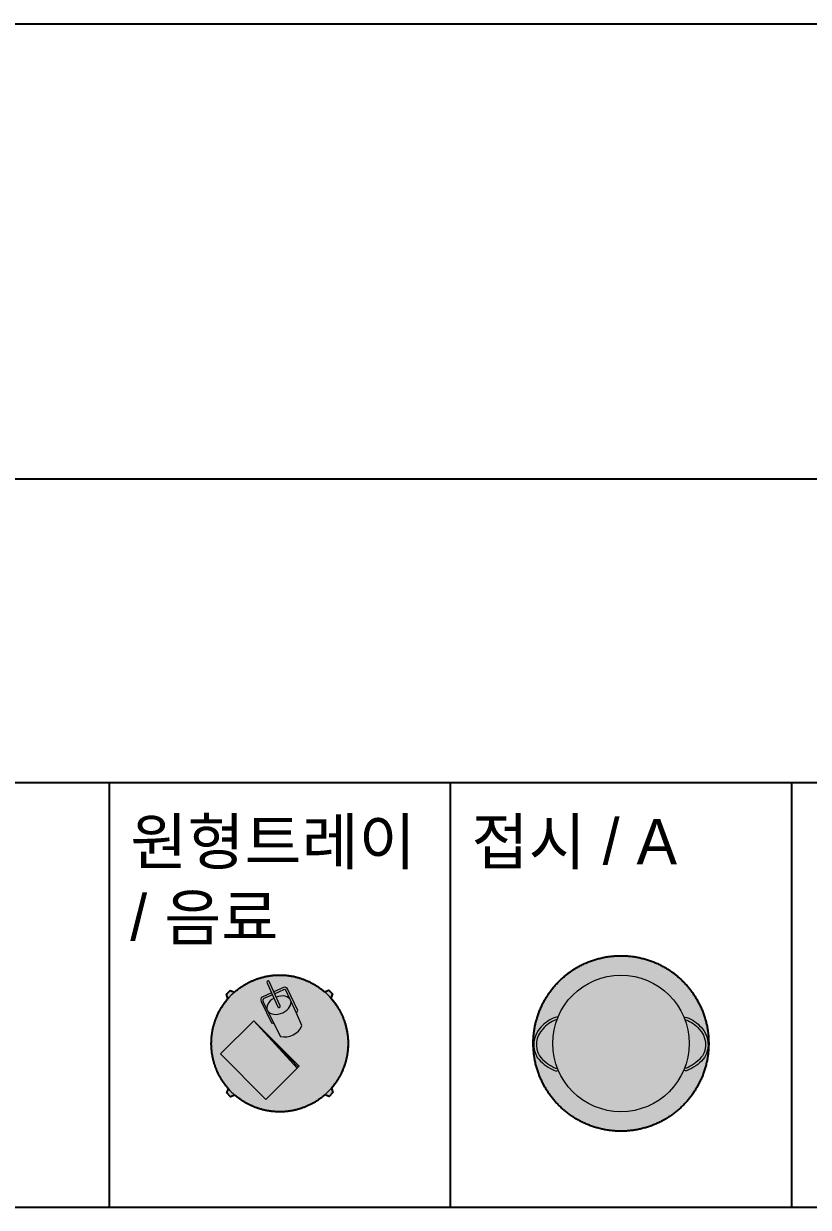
# Model space of a CAD drawing. Header units: millimetres. Extents: x 488786 to 747986, y 25193 to 95000.
# Drawn here: x 556269 to 558855, y 91100 to 95000 of the extents above; entities that cross this region are included whole.
import ezdxf

# ---------------------------------------------------------------- set-up
doc = ezdxf.new("R2010")
doc.units = ezdxf.units.MM
for name, color, linetype in [('10. ETC', 251, 'Continuous'), ('13. TXT2', 43, 'Continuous'), ('25. 255', 255, 'Continuous'), ('6. FUR1', 181, 'Continuous')]:
    doc.layers.add(name, color=color, linetype=linetype)
doc.layers.add('7. FUR2', color=241, linetype='Continuous', lineweight=5)
doc.styles.add('YUHIHA_TEXT', font='Pretendard-Regular.ttf')

# ---------------------------------------------------------------- blocks, each defined once
blk = doc.blocks.new('YUHIHA_Accessory_RoundTray_Drink_A_Plan')
at = {"layer": '25. 255', "transparency": 33554687}
blk.add_hatch(color=256, dxfattribs=at).paths.add_polyline_path([(-170.2, -148.2), (-171.8, -146.2), (-173.5, -144.3), (-175.1, -142.4), (-176.7, -140.4), (-178.3, -138.4), (-179.8, -136.4), (-181.4, -134.4), (-182.9, -132.4), (-184.4, -130.4), (-185.8, -128.3), (-187.3, -126.2), (-188.7, -124.1), (-190.1, -122), (-191.4, -119.9), (-192.8, -117.7), (-194.1, -115.6), (-195.4, -113.4), (-196.7, -111.2), (-197.9, -109), (-199.1, -106.8), (-200.3, -104.6), (-201.5, -102.3), (-202.6, -100.1), (-203.8, -97.8), (-204.9, -95.5), (-205.9, -93.2), (-207, -90.9), (-208, -88.6), (-209, -86.3), (-210, -84), (-210.9, -81.6), (-211.8, -79.2), (-212.7, -76.9), (-213.6, -74.5), (-214.4, -72.1), (-215.2, -69.7), (-216, -67.3), (-216.7, -64.9), (-217.5, -62.5), (-218.2, -60), (-218.8, -57.6), (-219.5, -55.2), (-220.1, -52.7), (-220.7, -50.2), (-221.2, -47.8), (-221.8, -45.3), (-222.3, -42.8), (-222.8, -40.3), (-223.2, -37.9), (-223.6, -35.4), (-224, -32.9), (-224.4, -30.4), (-224.7, -27.8), (-225, -25.3), (-225.3, -22.8), (-225.6, -20.3), (-225.8, -17.8), (-226, -15.3), (-226.2, -12.7), (-226.3, -10.2), (-226.4, -7.7), (-226.5, -5.2), (-226.6, -2.6), (-226.6, -0.1), (-226.6, 2.4), (-226.5, 5), (-226.5, 7.5), (-226.4, 10), (-226.3, 12.5), (-226.1, 15.1), (-226, 17.6), (-225.8, 20.1), (-225.5, 22.6), (-225.3, 25.1), (-225, 27.7), (-224.7, 30.2), (-224.3, 32.7), (-224, 35.2), (-223.6, 37.7), (-223.2, 40.2), (-222.7, 42.7), (-222.2, 45.1), (-221.7, 47.6), (-221.2, 50.1), (-220.6, 52.6), (-220, 55), (-219.4, 57.5), (-218.7, 59.9), (-218.1, 62.4), (-217.4, 64.8), (-216.6, 67.2), (-215.9, 69.6), (-215.1, 72), (-214.3, 74.4), (-213.5, 76.8), (-212.6, 79.2), (-211.7, 81.5), (-210.8, 83.9), (-209.8, 86.3), (-208.9, 88.6), (-207.9, 90.9), (-206.8, 93.2), (-205.8, 95.5), (-204.7, 97.8), (-203.6, 100.1), (-202.5, 102.4), (-201.4, 104.6), (-200.2, 106.9), (-199, 109.1), (-197.8, 111.3), (-196.5, 113.5), (-195.2, 115.7), (-193.9, 117.9), (-192.6, 120), (-191.3, 122.1), (-189.9, 124.3), (-188.5, 126.4), (-187.1, 128.5), (-185.6, 130.6), (-184.2, 132.6), (-182.7, 134.7), (-181.2, 136.7), (-179.6, 138.7), (-178.1, 140.7), (-176.5, 142.7), (-174.9, 144.6), (-173.3, 146.6), (-171.6, 148.5), (-176.6, 163.2), (-164.3, 175.5), (-150.3, 170), (-148.4, 171.7), (-146.5, 173.3), (-144.5, 174.9), (-142.6, 176.5), (-140.6, 178.1), (-138.6, 179.7), (-136.6, 181.2), (-134.5, 182.7), (-132.5, 184.2), (-130.4, 185.7), (-128.4, 187.1), (-126.3, 188.5), (-124.1, 189.9), (-122, 191.3), (-119.9, 192.6), (-117.7, 193.9), (-115.5, 195.2), (-113.4, 196.5), (-111.2, 197.7), (-108.9, 199), (-106.7, 200.2), (-104.5, 201.3), (-102.2, 202.5), (-99.9, 203.6), (-97.7, 204.7), (-95.4, 205.8), (-93.1, 206.8), (-90.8, 207.8), (-88.4, 208.8), (-86.1, 209.8), (-83.7, 210.7), (-81.4, 211.7), (-79, 212.5), (-76.6, 213.4), (-74.3, 214.2), (-71.9, 215), (-69.4, 215.8), (-67, 216.6), (-64.6, 217.3), (-62.2, 218), (-59.7, 218.7), (-57.3, 219.3), (-54.8, 219.9), (-52.4, 220.5), (-49.9, 221.1), (-47.4, 221.6), (-45, 222.1), (-42.5, 222.6), (-40, 223), (-37.5, 223.5), (-35, 223.9), (-32.5, 224.2), (-30, 224.6), (-27.5, 224.9), (-25, 225.2), (-22.4, 225.4), (-19.9, 225.6), (-17.4, 225.8), (-14.9, 226), (-12.4, 226.1), (-9.8, 226.3), (-7.3, 226.3), (-4.8, 226.4), (-2.2, 226.4), (0.3, 226.4), (2.8, 226.4), (5.3, 226.3), (7.9, 226.2), (10.4, 226.1), (12.9, 226), (15.5, 225.8), (18, 225.6), (20.5, 225.4), (23, 225.1), (25.5, 224.8), (28, 224.5), (30.5, 224.2), (33, 223.8), (35.5, 223.4), (38, 223), (40.5, 222.5), (43, 222.1), (45.5, 221.5), (48, 221), (50.4, 220.4), (52.9, 219.9), (55.3, 219.2), (57.8, 218.6), (60.2, 217.9), (62.6, 217.2), (65.1, 216.5), (67.5, 215.7), (69.9, 214.9), (72.3, 214.1), (74.7, 213.3), (77, 212.4), (79.4, 211.5), (81.8, 210.6), (84.1, 209.7), (86.5, 208.7), (88.8, 207.7), (91.1, 206.7), (93.4, 205.6), (95.7, 204.6), (98, 203.5), (100.2, 202.3), (102.5, 201.2), (104.7, 200), (107, 198.8), (109.2, 197.6), (111.4, 196.3), (113.5, 195.1), (115.7, 193.8), (117.9, 192.4), (120, 191.1), (122.1, 189.7), (124.3, 188.3), (126.3, 186.9), (128.4, 185.5), (130.5, 184), (132.5, 182.5), (134.6, 181), (136.6, 179.5), (138.6, 177.9), (140.5, 176.3), (142.5, 174.7), (144.4, 173.1), (146.4, 171.5), (161, 176.4), (173.4, 164.1), (167.9, 150.1), (169.5, 148.2), (171.2, 146.3), (172.8, 144.4), (174.4, 142.4), (176, 140.4), (177.5, 138.4), (179.1, 136.4), (180.6, 134.4), (182, 132.3), (183.5, 130.3), (184.9, 128.2), (186.4, 126.1), (187.8, 124), (189.1, 121.9), (190.5, 119.7), (191.8, 117.6), (193.1, 115.4), (194.4, 113.2), (195.6, 111), (196.8, 108.8), (198, 106.6), (199.2, 104.3), (200.3, 102.1), (201.5, 99.8), (202.6, 97.5), (203.6, 95.2), (204.7, 92.9), (205.7, 90.6), (206.7, 88.3), (207.7, 85.9), (208.6, 83.6), (209.5, 81.2), (210.4, 78.9), (211.3, 76.5), (212.1, 74.1), (212.9, 71.7), (213.7, 69.3), (214.4, 66.9), (215.2, 64.4), (215.9, 62), (216.5, 59.6), (217.2, 57.1), (217.8, 54.7), (218.4, 52.2), (218.9, 49.8), (219.5, 47.3), (220, 44.8), (220.5, 42.3), (220.9, 39.8), (221.3, 37.3), (221.7, 34.8), (222.1, 32.3), (222.4, 29.8), (222.7, 27.3), (223, 24.8), (223.3, 22.3), (223.5, 19.8), (223.7, 17.2), (223.9, 14.7), (224, 12.2), (224.1, 9.7), (224.2, 7.1), (224.2, 4.6), (224.3, 2.1), (224.3, -0.5), (224.2, -3), (224.2, -5.5), (224.1, -8), (224, -10.6), (223.8, -13.1), (223.7, -15.6), (223.5, -18.1), (223.2, -20.7), (223, -23.2), (222.7, -25.7), (222.4, -28.2), (222, -30.7), (221.7, -33.2), (221.3, -35.7), (220.8, -38.2), (220.4, -40.7), (219.9, -43.2), (219.4, -45.6), (218.9, -48.1), (218.3, -50.6), (217.7, -53), (217.1, -55.5), (216.4, -57.9), (215.8, -60.4), (215.1, -62.8), (214.3, -65.2), (213.6, -67.6), (212.8, -70.1), (212, -72.4), (211.2, -74.8), (210.3, -77.2), (209.4, -79.6), (208.5, -81.9), (207.5, -84.3), (206.6, -86.6), (205.6, -88.9), (204.5, -91.3), (203.5, -93.6), (202.4, -95.9), (201.3, -98.1), (200.2, -100.4), (199.1, -102.6), (197.9, -104.9), (196.7, -107.1), (195.5, -109.3), (194.2, -111.5), (192.9, -113.7), (191.6, -115.9), (190.3, -118), (189, -120.2), (187.6, -122.3), (186.2, -124.4), (184.8, -126.5), (183.3, -128.6), (181.9, -130.7), (180.4, -132.7), (178.9, -134.7), (177.3, -136.7), (175.8, -138.7), (174.2, -140.7), (172.6, -142.7), (171, -144.6), (169.3, -146.5), (174.3, -161.2), (162, -173.5), (148, -168), (146.1, -169.7), (144.2, -171.3), (142.2, -173), (140.3, -174.6), (138.3, -176.1), (136.3, -177.7), (134.3, -179.2), (132.3, -180.7), (130.2, -182.2), (128.1, -183.7), (126.1, -185.1), (124, -186.5), (121.9, -187.9), (119.7, -189.3), (117.6, -190.6), (115.4, -192), (113.3, -193.3), (111.1, -194.5), (108.9, -195.8), (106.6, -197), (104.4, -198.2), (102.2, -199.4), (99.9, -200.5), (97.7, -201.6), (95.4, -202.7), (93.1, -203.8), (90.8, -204.8), (88.5, -205.9), (86.1, -206.9), (83.8, -207.8), (81.4, -208.8), (79.1, -209.7), (76.7, -210.6), (74.3, -211.4), (72, -212.3), (69.6, -213.1), (67.2, -213.8), (64.7, -214.6), (62.3, -215.3), (59.9, -216), (57.4, -216.7), (55, -217.3), (52.5, -217.9), (50.1, -218.5), (47.6, -219.1), (45.1, -219.6), (42.7, -220.1), (40.2, -220.6), (37.7, -221.1), (35.2, -221.5), (32.7, -221.9), (30.2, -222.2), (27.7, -222.6), (25.2, -222.9), (22.7, -223.2), (20.1, -223.4), (17.6, -223.7), (15.1, -223.9), (12.6, -224), (10.1, -224.2), (7.5, -224.3), (5, -224.4), (2.5, -224.4), (-0.1, -224.4), (-2.6, -224.4), (-5.1, -224.4), (-7.6, -224.3), (-10.2, -224.3), (-12.7, -224.1), (-15.2, -224), (-17.8, -223.8), (-20.3, -223.6), (-22.8, -223.4), (-25.3, -223.1), (-27.8, -222.9), (-30.3, -222.5), (-32.8, -222.2), (-35.3, -221.8), (-37.8, -221.4), (-40.3, -221), (-42.8, -220.6), (-45.3, -220.1), (-47.8, -219.6), (-50.3, -219), (-52.7, -218.5), (-55.2, -217.9), (-57.6, -217.3), (-60.1, -216.6), (-62.5, -215.9), (-64.9, -215.2), (-67.4, -214.5), (-69.8, -213.7), (-72.2, -213), (-74.6, -212.1), (-77, -211.3), (-79.4, -210.4), (-81.7, -209.6), (-84.1, -208.6), (-86.4, -207.7), (-88.8, -206.7), (-91.1, -205.7), (-93.4, -204.7), (-95.7, -203.7), (-98, -202.6), (-100.3, -201.5), (-102.5, -200.4), (-104.8, -199.2), (-107, -198), (-109.3, -196.8), (-111.5, -195.6), (-113.7, -194.4), (-115.9, -193.1), (-118, -191.8), (-120.2, -190.5), (-122.3, -189.1), (-124.4, -187.7), (-126.6, -186.4), (-128.7, -184.9), (-130.7, -183.5), (-132.8, -182), (-134.8, -180.5), (-136.9, -179), (-138.9, -177.5), (-140.9, -175.9), (-142.8, -174.4), (-144.8, -172.8), (-146.7, -171.1), (-148.7, -169.5), (-163.3, -174.4), (-175.7, -162.1)], is_closed=False, flags=16)
at = {"layer": '6. FUR1'}
blk.add_lwpolyline([(-170.2, -148.2), (-171.8, -146.2), (-173.5, -144.3), (-175.1, -142.4), (-176.7, -140.4), (-178.3, -138.4), (-179.8, -136.4), (-181.4, -134.4), (-182.9, -132.4), (-184.4, -130.4), (-185.8, -128.3), (-187.3, -126.2), (-188.7, -124.1), (-190.1, -122), (-191.4, -119.9), (-192.8, -117.7), (-194.1, -115.6), (-195.4, -113.4), (-196.7, -111.2), (-197.9, -109), (-199.1, -106.8), (-200.3, -104.6), (-201.5, -102.3), (-202.6, -100.1), (-203.8, -97.8), (-204.9, -95.5), (-205.9, -93.2), (-207, -90.9), (-208, -88.6), (-209, -86.3), (-210, -84), (-210.9, -81.6), (-211.8, -79.2), (-212.7, -76.9), (-213.6, -74.5), (-214.4, -72.1), (-215.2, -69.7), (-216, -67.3), (-216.7, -64.9), (-217.5, -62.5), (-218.2, -60), (-218.8, -57.6), (-219.5, -55.2), (-220.1, -52.7), (-220.7, -50.2), (-221.2, -47.8), (-221.8, -45.3), (-222.3, -42.8), (-222.8, -40.3), (-223.2, -37.9), (-223.6, -35.4), (-224, -32.9), (-224.4, -30.4), (-224.7, -27.8), (-225, -25.3), (-225.3, -22.8), (-225.6, -20.3), (-225.8, -17.8), (-226, -15.3), (-226.2, -12.7), (-226.3, -10.2), (-226.4, -7.7), (-226.5, -5.2), (-226.6, -2.6), (-226.6, -0.1), (-226.6, 2.4), (-226.5, 5), (-226.5, 7.5), (-226.4, 10), (-226.3, 12.5), (-226.1, 15.1), (-226, 17.6), (-225.8, 20.1), (-225.5, 22.6), (-225.3, 25.1), (-225, 27.7), (-224.7, 30.2), (-224.3, 32.7), (-224, 35.2), (-223.6, 37.7), (-223.2, 40.2), (-222.7, 42.7), (-222.2, 45.1), (-221.7, 47.6), (-221.2, 50.1), (-220.6, 52.6), (-220, 55), (-219.4, 57.5), (-218.7, 59.9), (-218.1, 62.4), (-217.4, 64.8), (-216.6, 67.2), (-215.9, 69.6), (-215.1, 72), (-214.3, 74.4), (-213.5, 76.8), (-212.6, 79.2), (-211.7, 81.5), (-210.8, 83.9), (-209.8, 86.3), (-208.9, 88.6), (-207.9, 90.9), (-206.8, 93.2), (-205.8, 95.5), (-204.7, 97.8), (-203.6, 100.1), (-202.5, 102.4), (-201.4, 104.6), (-200.2, 106.9), (-199, 109.1), (-197.8, 111.3), (-196.5, 113.5), (-195.2, 115.7), (-193.9, 117.9), (-192.6, 120), (-191.3, 122.1), (-189.9, 124.3), (-188.5, 126.4), (-187.1, 128.5), (-185.6, 130.6), (-184.2, 132.6), (-182.7, 134.7), (-181.2, 136.7), (-179.6, 138.7), (-178.1, 140.7), (-176.5, 142.7), (-174.9, 144.6), (-173.3, 146.6), (-171.6, 148.5), (-176.6, 163.2), (-164.3, 175.5), (-150.3, 170), (-148.4, 171.7), (-146.5, 173.3), (-144.5, 174.9), (-142.6, 176.5), (-140.6, 178.1), (-138.6, 179.7), (-136.6, 181.2), (-134.5, 182.7), (-132.5, 184.2), (-130.4, 185.7), (-128.4, 187.1), (-126.3, 188.5), (-124.1, 189.9), (-122, 191.3), (-119.9, 192.6), (-117.7, 193.9), (-115.5, 195.2), (-113.4, 196.5), (-111.2, 197.7), (-108.9, 199), (-106.7, 200.2), (-104.5, 201.3), (-102.2, 202.5), (-99.9, 203.6), (-97.7, 204.7), (-95.4, 205.8), (-93.1, 206.8), (-90.8, 207.8), (-88.4, 208.8), (-86.1, 209.8), (-83.7, 210.7), (-81.4, 211.7), (-79, 212.5), (-76.6, 213.4), (-74.3, 214.2), (-71.9, 215), (-69.4, 215.8), (-67, 216.6), (-64.6, 217.3), (-62.2, 218), (-59.7, 218.7), (-57.3, 219.3), (-54.8, 219.9), (-52.4, 220.5), (-49.9, 221.1), (-47.4, 221.6), (-45, 222.1), (-42.5, 222.6), (-40, 223), (-37.5, 223.5), (-35, 223.9), (-32.5, 224.2), (-30, 224.6), (-27.5, 224.9), (-25, 225.2), (-22.4, 225.4), (-19.9, 225.6), (-17.4, 225.8), (-14.9, 226), (-12.4, 226.1), (-9.8, 226.3), (-7.3, 226.3), (-4.8, 226.4), (-2.2, 226.4), (0.3, 226.4), (2.8, 226.4), (5.3, 226.3), (7.9, 226.2), (10.4, 226.1), (12.9, 226), (15.5, 225.8), (18, 225.6), (20.5, 225.4), (23, 225.1), (25.5, 224.8), (28, 224.5), (30.5, 224.2), (33, 223.8), (35.5, 223.4), (38, 223), (40.5, 222.5), (43, 222.1), (45.5, 221.5), (48, 221), (50.4, 220.4), (52.9, 219.9), (55.3, 219.2), (57.8, 218.6), (60.2, 217.9), (62.6, 217.2), (65.1, 216.5), (67.5, 215.7), (69.9, 214.9), (72.3, 214.1), (74.7, 213.3), (77, 212.4), (79.4, 211.5), (81.8, 210.6), (84.1, 209.7), (86.5, 208.7), (88.8, 207.7), (91.1, 206.7), (93.4, 205.6), (95.7, 204.6), (98, 203.5), (100.2, 202.3), (102.5, 201.2), (104.7, 200), (107, 198.8), (109.2, 197.6), (111.4, 196.3), (113.5, 195.1), (115.7, 193.8), (117.9, 192.4), (120, 191.1), (122.1, 189.7), (124.3, 188.3), (126.3, 186.9), (128.4, 185.5), (130.5, 184), (132.5, 182.5), (134.6, 181), (136.6, 179.5), (138.6, 177.9), (140.5, 176.3), (142.5, 174.7), (144.4, 173.1), (146.4, 171.5), (161, 176.4), (173.4, 164.1), (167.9, 150.1), (169.5, 148.2), (171.2, 146.3), (172.8, 144.4), (174.4, 142.4), (176, 140.4), (177.5, 138.4), (179.1, 136.4), (180.6, 134.4), (182, 132.3), (183.5, 130.3), (184.9, 128.2), (186.4, 126.1), (187.8, 124), (189.1, 121.9), (190.5, 119.7), (191.8, 117.6), (193.1, 115.4), (194.4, 113.2), (195.6, 111), (196.8, 108.8), (198, 106.6), (199.2, 104.3), (200.3, 102.1), (201.5, 99.8), (202.6, 97.5), (203.6, 95.2), (204.7, 92.9), (205.7, 90.6), (206.7, 88.3), (207.7, 85.9), (208.6, 83.6), (209.5, 81.2), (210.4, 78.9), (211.3, 76.5), (212.1, 74.1), (212.9, 71.7), (213.7, 69.3), (214.4, 66.9), (215.2, 64.4), (215.9, 62), (216.5, 59.6), (217.2, 57.1), (217.8, 54.7), (218.4, 52.2), (218.9, 49.8), (219.5, 47.3), (220, 44.8), (220.5, 42.3), (220.9, 39.8), (221.3, 37.3), (221.7, 34.8), (222.1, 32.3), (222.4, 29.8), (222.7, 27.3), (223, 24.8), (223.3, 22.3), (223.5, 19.8), (223.7, 17.2), (223.9, 14.7), (224, 12.2), (224.1, 9.7), (224.2, 7.1), (224.2, 4.6), (224.3, 2.1), (224.3, -0.5), (224.2, -3), (224.2, -5.5), (224.1, -8), (224, -10.6), (223.8, -13.1), (223.7, -15.6), (223.5, -18.1), (223.2, -20.7), (223, -23.2), (222.7, -25.7), (222.4, -28.2), (222, -30.7), (221.7, -33.2), (221.3, -35.7), (220.8, -38.2), (220.4, -40.7), (219.9, -43.2), (219.4, -45.6), (218.9, -48.1), (218.3, -50.6), (217.7, -53), (217.1, -55.5), (216.4, -57.9), (215.8, -60.4), (215.1, -62.8), (214.3, -65.2), (213.6, -67.6), (212.8, -70.1), (212, -72.4), (211.2, -74.8), (210.3, -77.2), (209.4, -79.6), (208.5, -81.9), (207.5, -84.3), (206.6, -86.6), (205.6, -88.9), (204.5, -91.3), (203.5, -93.6), (202.4, -95.9), (201.3, -98.1), (200.2, -100.4), (199.1, -102.6), (197.9, -104.9), (196.7, -107.1), (195.5, -109.3), (194.2, -111.5), (192.9, -113.7), (191.6, -115.9), (190.3, -118), (189, -120.2), (187.6, -122.3), (186.2, -124.4), (184.8, -126.5), (183.3, -128.6), (181.9, -130.7), (180.4, -132.7), (178.9, -134.7), (177.3, -136.7), (175.8, -138.7), (174.2, -140.7), (172.6, -142.7), (171, -144.6), (169.3, -146.5), (174.3, -161.2), (162, -173.5), (148, -168), (146.1, -169.7), (144.2, -171.3), (142.2, -173), (140.3, -174.6), (138.3, -176.1), (136.3, -177.7), (134.3, -179.2), (132.3, -180.7), (130.2, -182.2), (128.1, -183.7), (126.1, -185.1), (124, -186.5), (121.9, -187.9), (119.7, -189.3), (117.6, -190.6), (115.4, -192), (113.3, -193.3), (111.1, -194.5), (108.9, -195.8), (106.6, -197), (104.4, -198.2), (102.2, -199.4), (99.9, -200.5), (97.7, -201.6), (95.4, -202.7), (93.1, -203.8), (90.8, -204.8), (88.5, -205.9), (86.1, -206.9), (83.8, -207.8), (81.4, -208.8), (79.1, -209.7), (76.7, -210.6), (74.3, -211.4), (72, -212.3), (69.6, -213.1), (67.2, -213.8), (64.7, -214.6), (62.3, -215.3), (59.9, -216), (57.4, -216.7), (55, -217.3), (52.5, -217.9), (50.1, -218.5), (47.6, -219.1), (45.1, -219.6), (42.7, -220.1), (40.2, -220.6), (37.7, -221.1), (35.2, -221.5), (32.7, -221.9), (30.2, -222.2), (27.7, -222.6), (25.2, -222.9), (22.7, -223.2), (20.1, -223.4), (17.6, -223.7), (15.1, -223.9), (12.6, -224), (10.1, -224.2), (7.5, -224.3), (5, -224.4), (2.5, -224.4), (-0.1, -224.4), (-2.6, -224.4), (-5.1, -224.4), (-7.6, -224.3), (-10.2, -224.3), (-12.7, -224.1), (-15.2, -224), (-17.8, -223.8), (-20.3, -223.6), (-22.8, -223.4), (-25.3, -223.1), (-27.8, -222.9), (-30.3, -222.5), (-32.8, -222.2), (-35.3, -221.8), (-37.8, -221.4), (-40.3, -221), (-42.8, -220.6), (-45.3, -220.1), (-47.8, -219.6), (-50.3, -219), (-52.7, -218.5), (-55.2, -217.9), (-57.6, -217.3), (-60.1, -216.6), (-62.5, -215.9), (-64.9, -215.2), (-67.4, -214.5), (-69.8, -213.7), (-72.2, -213), (-74.6, -212.1), (-77, -211.3), (-79.4, -210.4), (-81.7, -209.6), (-84.1, -208.6), (-86.4, -207.7), (-88.8, -206.7), (-91.1, -205.7), (-93.4, -204.7), (-95.7, -203.7), (-98, -202.6), (-100.3, -201.5), (-102.5, -200.4), (-104.8, -199.2), (-107, -198), (-109.3, -196.8), (-111.5, -195.6), (-113.7, -194.4), (-115.9, -193.1), (-118, -191.8), (-120.2, -190.5), (-122.3, -189.1), (-124.4, -187.7), (-126.6, -186.4), (-128.7, -184.9), (-130.7, -183.5), (-132.8, -182), (-134.8, -180.5), (-136.9, -179), (-138.9, -177.5), (-140.9, -175.9), (-142.8, -174.4), (-144.8, -172.8), (-146.7, -171.1), (-148.7, -169.5), (-163.3, -174.4), (-175.7, -162.1)], close=True, dxfattribs=at)
at = {"layer": '7. FUR2'}
for q in [(59.9, -76.9), (56.4, -80.4)]:
    blk.add_line((-86.9, 75.8), q, dxfattribs=at)
for points in [[(167.9, 150.1), (173.4, 164.1), (161, 176.4), (146.4, 171.5, 0.375349), (-150.3, 170), (-164.3, 175.5), (-176.6, 163.2), (-171.6, 148.5, 0.375388), (-170.2, -148.2), (-175.7, -162.1), (-163.3, -174.4), (-148.7, -169.5, 0.375312), (148, -168), (162, -173.5), (174.3, -161.2), (169.3, -146.5, 0.37535), (167.9, 150.1, -0.030101)], [(-43.1, 202.6), (-27.7, 168), (-59.2, 153.9, 0.383469), (-62.5, 139.6), (-28.5, 68.5), (-20.2, 66.7), (1, 24.4, 0.377289), (72.1, 60.1), (54.7, 101.2), (58.5, 109.3), (25, 180.6, 0.385978), (10.9, 185.2), (-20.5, 171.3), (-35.5, 205.1, 0.907486), (-43.1, 202.6, 0.123581)], [(-24.8, 161.4), (-53.3, 148.6, 0.40906), (-56.2, 138.4), (-20.2, 66.7)], [(-27.7, 167.9), (-7.2, 121.9, 0.999736), (0, 125.1), (-20.5, 171.3)], [(54.7, 101.2), (19.5, 176.4, 0.291451), (11.4, 177.6), (-17.5, 164.6)]]:
    blk.add_lwpolyline(points, format="xyb", dxfattribs=at)
blk.add_lwpolyline([(-86.9, 75.8), (-196.4, -33), (-47.2, -183.2), (62.5, -74.2), (-86.7, 76)], dxfattribs=at)
for centre, radius, start, end in [((-13.1, 12.7), 208.7, 131.0894, 139.4159), ((-3.1, -0.7), 228, 41.4157, 49.0325), ((25.9, 27.9), 263.5, 221.9287, 228.5196), ((0, 0), 223.9, 311.3734, 319.1288)]:
    blk.add_arc(centre, radius, start, end, dxfattribs=at)
blk.add_ellipse((-3.7, 127), major_axis=(38.5, 16.4), ratio=0.663269, start_param=1.708235, end_param=7.802217, dxfattribs=at)
blk = doc.blocks.new('YUHIHA_Accessory_Plate_A_Plan')
at = {"layer": '25. 255', "transparency": 33554687}
blk.add_hatch(color=256, dxfattribs=at).paths.add_polyline_path([(289.1, -3.5), (289, -7.1), (288.9, -10.6), (288.8, -14.2), (288.6, -17.7), (288.3, -21.3), (288, -24.8), (287.7, -28.3), (287.4, -31.9), (286.9, -35.4), (286.5, -38.9), (286, -42.4), (285.4, -45.9), (284.9, -49.4), (284.2, -52.9), (283.6, -56.4), (282.8, -59.9), (282.1, -63.3), (281.3, -66.8), (280.4, -70.2), (279.6, -73.7), (278.6, -77.1), (277.7, -80.5), (276.7, -83.9), (275.6, -87.3), (274.5, -90.7), (273.4, -94.1), (272.2, -97.4), (271, -100.7), (269.7, -104.1), (268.4, -107.4), (267.1, -110.6), (265.7, -113.9), (264.3, -117.2), (262.9, -120.4), (261.4, -123.6), (259.8, -126.8), (258.2, -130), (256.6, -133.1), (255, -136.3), (253.3, -139.4), (251.6, -142.5), (249.8, -145.6), (248, -148.6), (246.1, -151.7), (244.3, -154.7), (242.3, -157.7), (240.4, -160.6), (238.4, -163.6), (236.4, -166.5), (234.3, -169.4), (232.2, -172.2), (230.1, -175.1), (227.9, -177.9), (225.7, -180.7), (223.5, -183.4), (221.2, -186.1), (218.9, -188.8), (216.6, -191.5), (214.2, -194.2), (211.8, -196.8), (209.4, -199.4), (206.9, -201.9), (204.4, -204.4), (201.9, -206.9), (199.4, -209.4), (196.8, -211.8), (194.2, -214.2), (191.5, -216.6), (188.8, -218.9), (186.1, -221.2), (183.4, -223.5), (180.7, -225.7), (177.9, -227.9), (175.1, -230.1), (172.2, -232.2), (169.4, -234.3), (166.5, -236.4), (163.6, -238.4), (160.6, -240.4), (157.7, -242.3), (154.7, -244.3), (151.7, -246.1), (148.6, -248), (145.6, -249.8), (142.5, -251.6), (139.4, -253.3), (136.3, -255), (133.1, -256.6), (130, -258.2), (126.8, -259.8), (123.6, -261.4), (120.4, -262.9), (117.2, -264.3), (113.9, -265.7), (110.6, -267.1), (107.4, -268.4), (104.1, -269.7), (100.7, -271), (97.4, -272.2), (94.1, -273.4), (90.7, -274.5), (87.3, -275.6), (83.9, -276.7), (80.5, -277.7), (77.1, -278.6), (73.7, -279.6), (70.2, -280.4), (66.8, -281.3), (63.3, -282.1), (59.9, -282.8), (56.4, -283.6), (52.9, -284.2), (49.4, -284.9), (45.9, -285.4), (42.4, -286), (38.9, -286.5), (35.4, -286.9), (31.9, -287.4), (28.3, -287.7), (24.8, -288), (21.3, -288.3), (17.7, -288.6), (14.2, -288.8), (10.6, -288.9), (7.1, -289), (3.5, -289.1), (0, -289.1), (-3.5, -289.1), (-7.1, -289), (-10.6, -288.9), (-14.2, -288.8), (-17.7, -288.6), (-21.3, -288.3), (-24.8, -288), (-28.3, -287.7), (-31.9, -287.4), (-35.4, -286.9), (-38.9, -286.5), (-42.4, -286), (-45.9, -285.4), (-49.4, -284.9), (-52.9, -284.2), (-56.4, -283.6), (-59.9, -282.8), (-63.3, -282.1), (-66.8, -281.3), (-70.2, -280.4), (-73.7, -279.6), (-77.1, -278.6), (-80.5, -277.7), (-83.9, -276.7), (-87.3, -275.6), (-90.7, -274.5), (-94.1, -273.4), (-97.4, -272.2), (-100.7, -271), (-104.1, -269.7), (-107.4, -268.4), (-110.6, -267.1), (-113.9, -265.7), (-117.2, -264.3), (-120.4, -262.9), (-123.6, -261.4), (-126.8, -259.8), (-130, -258.2), (-133.1, -256.6), (-136.3, -255), (-139.4, -253.3), (-142.5, -251.6), (-145.6, -249.8), (-148.6, -248), (-151.7, -246.1), (-154.7, -244.3), (-157.7, -242.3), (-160.6, -240.4), (-163.6, -238.4), (-166.5, -236.4), (-169.4, -234.3), (-172.2, -232.2), (-175.1, -230.1), (-177.9, -227.9), (-180.7, -225.7), (-183.4, -223.5), (-186.1, -221.2), (-188.8, -218.9), (-191.5, -216.6), (-194.2, -214.2), (-196.8, -211.8), (-199.4, -209.4), (-201.9, -206.9), (-204.4, -204.4), (-206.9, -201.9), (-209.4, -199.4), (-211.8, -196.8), (-214.2, -194.2), (-216.6, -191.5), (-218.9, -188.8), (-221.2, -186.1), (-223.5, -183.4), (-225.7, -180.7), (-227.9, -177.9), (-230.1, -175.1), (-232.2, -172.2), (-234.3, -169.4), (-236.4, -166.5), (-238.4, -163.6), (-240.4, -160.6), (-242.3, -157.7), (-244.3, -154.7), (-246.1, -151.7), (-248, -148.6), (-249.8, -145.6), (-251.6, -142.5), (-253.3, -139.4), (-255, -136.3), (-256.6, -133.1), (-258.2, -130), (-259.8, -126.8), (-261.4, -123.6), (-262.9, -120.4), (-264.3, -117.2), (-265.7, -113.9), (-267.1, -110.6), (-268.4, -107.4), (-269.7, -104.1), (-271, -100.7), (-272.2, -97.4), (-273.4, -94.1), (-274.5, -90.7), (-275.6, -87.3), (-276.7, -83.9), (-277.7, -80.5), (-278.6, -77.1), (-279.6, -73.7), (-280.4, -70.2), (-281.3, -66.8), (-282.1, -63.3), (-282.8, -59.9), (-283.6, -56.4), (-284.2, -52.9), (-284.9, -49.4), (-285.4, -45.9), (-286, -42.4), (-286.5, -38.9), (-286.9, -35.4), (-287.4, -31.9), (-287.7, -28.3), (-288, -24.8), (-288.3, -21.3), (-288.6, -17.7), (-288.8, -14.2), (-288.9, -10.6), (-289, -7.1), (-289.1, -3.5), (-289.1, 0), (-289.1, 3.5), (-289, 7.1), (-288.9, 10.6), (-288.8, 14.2), (-288.6, 17.7), (-288.3, 21.3), (-288, 24.8), (-287.7, 28.3), (-287.4, 31.9), (-286.9, 35.4), (-286.5, 38.9), (-286, 42.4), (-285.4, 45.9), (-284.9, 49.4), (-284.2, 52.9), (-283.6, 56.4), (-282.8, 59.9), (-282.1, 63.3), (-281.3, 66.8), (-280.4, 70.2), (-279.6, 73.7), (-278.6, 77.1), (-277.7, 80.5), (-276.7, 83.9), (-275.6, 87.3), (-274.5, 90.7), (-273.4, 94.1), (-272.2, 97.4), (-271, 100.7), (-269.7, 104.1), (-268.4, 107.4), (-267.1, 110.6), (-265.7, 113.9), (-264.3, 117.2), (-262.9, 120.4), (-261.4, 123.6), (-259.8, 126.8), (-258.2, 130), (-256.6, 133.1), (-255, 136.3), (-253.3, 139.4), (-251.6, 142.5), (-249.8, 145.6), (-248, 148.6), (-246.1, 151.7), (-244.3, 154.7), (-242.3, 157.7), (-240.4, 160.6), (-238.4, 163.6), (-236.4, 166.5), (-234.3, 169.4), (-232.2, 172.2), (-230.1, 175.1), (-227.9, 177.9), (-225.7, 180.7), (-223.5, 183.4), (-221.2, 186.1), (-218.9, 188.8), (-216.6, 191.5), (-214.2, 194.2), (-211.8, 196.8), (-209.4, 199.4), (-206.9, 201.9), (-204.4, 204.4), (-201.9, 206.9), (-199.4, 209.4), (-196.8, 211.8), (-194.2, 214.2), (-191.5, 216.6), (-188.8, 218.9), (-186.1, 221.2), (-183.4, 223.5), (-180.7, 225.7), (-177.9, 227.9), (-175.1, 230.1), (-172.2, 232.2), (-169.4, 234.3), (-166.5, 236.4), (-163.6, 238.4), (-160.6, 240.4), (-157.7, 242.3), (-154.7, 244.3), (-151.7, 246.1), (-148.6, 248), (-145.6, 249.8), (-142.5, 251.6), (-139.4, 253.3), (-136.3, 255), (-133.1, 256.6), (-130, 258.2), (-126.8, 259.8), (-123.6, 261.4), (-120.4, 262.9), (-117.2, 264.3), (-113.9, 265.7), (-110.6, 267.1), (-107.4, 268.4), (-104.1, 269.7), (-100.7, 271), (-97.4, 272.2), (-94.1, 273.4), (-90.7, 274.5), (-87.3, 275.6), (-83.9, 276.7), (-80.5, 277.7), (-77.1, 278.6), (-73.7, 279.6), (-70.2, 280.4), (-66.8, 281.3), (-63.3, 282.1), (-59.9, 282.8), (-56.4, 283.6), (-52.9, 284.2), (-49.4, 284.9), (-45.9, 285.4), (-42.4, 286), (-38.9, 286.5), (-35.4, 286.9), (-31.9, 287.4), (-28.3, 287.7), (-24.8, 288), (-21.3, 288.3), (-17.7, 288.6), (-14.2, 288.8), (-10.6, 288.9), (-7.1, 289), (-3.5, 289.1), (0, 289.1), (3.5, 289.1), (7.1, 289), (10.6, 288.9), (14.2, 288.8), (17.7, 288.6), (21.3, 288.3), (24.8, 288), (28.3, 287.7), (31.9, 287.4), (35.4, 286.9), (38.9, 286.5), (42.4, 286), (45.9, 285.4), (49.4, 284.9), (52.9, 284.2), (56.4, 283.6), (59.9, 282.8), (63.3, 282.1), (66.8, 281.3), (70.2, 280.4), (73.7, 279.6), (77.1, 278.6), (80.5, 277.7), (83.9, 276.7), (87.3, 275.6), (90.7, 274.5), (94.1, 273.4), (97.4, 272.2), (100.7, 271), (104.1, 269.7), (107.4, 268.4), (110.6, 267.1), (113.9, 265.7), (117.2, 264.3), (120.4, 262.9), (123.6, 261.4), (126.8, 259.8), (130, 258.2), (133.1, 256.6), (136.3, 255), (139.4, 253.3), (142.5, 251.6), (145.6, 249.8), (148.6, 248), (151.7, 246.1), (154.7, 244.3), (157.7, 242.3), (160.6, 240.4), (163.6, 238.4), (166.5, 236.4), (169.4, 234.3), (172.2, 232.2), (175.1, 230.1), (177.9, 227.9), (180.7, 225.7), (183.4, 223.5), (186.1, 221.2), (188.8, 218.9), (191.5, 216.6), (194.2, 214.2), (196.8, 211.8), (199.4, 209.4), (201.9, 206.9), (204.4, 204.4), (206.9, 201.9), (209.4, 199.4), (211.8, 196.8), (214.2, 194.2), (216.6, 191.5), (218.9, 188.8), (221.2, 186.1), (223.5, 183.4), (225.7, 180.7), (227.9, 177.9), (230.1, 175.1), (232.2, 172.2), (234.3, 169.4), (236.4, 166.5), (238.4, 163.6), (240.4, 160.6), (242.3, 157.7), (244.3, 154.7), (246.1, 151.7), (248, 148.6), (249.8, 145.6), (251.6, 142.5), (253.3, 139.4), (255, 136.3), (256.6, 133.1), (258.2, 130), (259.8, 126.8), (261.4, 123.6), (262.9, 120.4), (264.3, 117.2), (265.7, 113.9), (267.1, 110.6), (268.4, 107.4), (269.7, 104.1), (271, 100.7), (272.2, 97.4), (273.4, 94.1), (274.5, 90.7), (275.6, 87.3), (276.7, 83.9), (277.7, 80.5), (278.6, 77.1), (279.6, 73.7), (280.4, 70.2), (281.3, 66.8), (282.1, 63.3), (282.8, 59.9), (283.6, 56.4), (284.2, 52.9), (284.9, 49.4), (285.4, 45.9), (286, 42.4), (286.5, 38.9), (286.9, 35.4), (287.4, 31.9), (287.7, 28.3), (288, 24.8), (288.3, 21.3), (288.6, 17.7), (288.8, 14.2), (288.9, 10.6), (289, 7.1), (289.1, 3.5), (289.1, 0)], is_closed=False, flags=16)
at = {"layer": '6. FUR1'}
blk.add_lwpolyline([(289.1, -3.5), (289, -7.1), (288.9, -10.6), (288.8, -14.2), (288.6, -17.7), (288.3, -21.3), (288, -24.8), (287.7, -28.3), (287.4, -31.9), (286.9, -35.4), (286.5, -38.9), (286, -42.4), (285.4, -45.9), (284.9, -49.4), (284.2, -52.9), (283.6, -56.4), (282.8, -59.9), (282.1, -63.3), (281.3, -66.8), (280.4, -70.2), (279.6, -73.7), (278.6, -77.1), (277.7, -80.5), (276.7, -83.9), (275.6, -87.3), (274.5, -90.7), (273.4, -94.1), (272.2, -97.4), (271, -100.7), (269.7, -104.1), (268.4, -107.4), (267.1, -110.6), (265.7, -113.9), (264.3, -117.2), (262.9, -120.4), (261.4, -123.6), (259.8, -126.8), (258.2, -130), (256.6, -133.1), (255, -136.3), (253.3, -139.4), (251.6, -142.5), (249.8, -145.6), (248, -148.6), (246.1, -151.7), (244.3, -154.7), (242.3, -157.7), (240.4, -160.6), (238.4, -163.6), (236.4, -166.5), (234.3, -169.4), (232.2, -172.2), (230.1, -175.1), (227.9, -177.9), (225.7, -180.7), (223.5, -183.4), (221.2, -186.1), (218.9, -188.8), (216.6, -191.5), (214.2, -194.2), (211.8, -196.8), (209.4, -199.4), (206.9, -201.9), (204.4, -204.4), (201.9, -206.9), (199.4, -209.4), (196.8, -211.8), (194.2, -214.2), (191.5, -216.6), (188.8, -218.9), (186.1, -221.2), (183.4, -223.5), (180.7, -225.7), (177.9, -227.9), (175.1, -230.1), (172.2, -232.2), (169.4, -234.3), (166.5, -236.4), (163.6, -238.4), (160.6, -240.4), (157.7, -242.3), (154.7, -244.3), (151.7, -246.1), (148.6, -248), (145.6, -249.8), (142.5, -251.6), (139.4, -253.3), (136.3, -255), (133.1, -256.6), (130, -258.2), (126.8, -259.8), (123.6, -261.4), (120.4, -262.9), (117.2, -264.3), (113.9, -265.7), (110.6, -267.1), (107.4, -268.4), (104.1, -269.7), (100.7, -271), (97.4, -272.2), (94.1, -273.4), (90.7, -274.5), (87.3, -275.6), (83.9, -276.7), (80.5, -277.7), (77.1, -278.6), (73.7, -279.6), (70.2, -280.4), (66.8, -281.3), (63.3, -282.1), (59.9, -282.8), (56.4, -283.6), (52.9, -284.2), (49.4, -284.9), (45.9, -285.4), (42.4, -286), (38.9, -286.5), (35.4, -286.9), (31.9, -287.4), (28.3, -287.7), (24.8, -288), (21.3, -288.3), (17.7, -288.6), (14.2, -288.8), (10.6, -288.9), (7.1, -289), (3.5, -289.1), (0, -289.1), (-3.5, -289.1), (-7.1, -289), (-10.6, -288.9), (-14.2, -288.8), (-17.7, -288.6), (-21.3, -288.3), (-24.8, -288), (-28.3, -287.7), (-31.9, -287.4), (-35.4, -286.9), (-38.9, -286.5), (-42.4, -286), (-45.9, -285.4), (-49.4, -284.9), (-52.9, -284.2), (-56.4, -283.6), (-59.9, -282.8), (-63.3, -282.1), (-66.8, -281.3), (-70.2, -280.4), (-73.7, -279.6), (-77.1, -278.6), (-80.5, -277.7), (-83.9, -276.7), (-87.3, -275.6), (-90.7, -274.5), (-94.1, -273.4), (-97.4, -272.2), (-100.7, -271), (-104.1, -269.7), (-107.4, -268.4), (-110.6, -267.1), (-113.9, -265.7), (-117.2, -264.3), (-120.4, -262.9), (-123.6, -261.4), (-126.8, -259.8), (-130, -258.2), (-133.1, -256.6), (-136.3, -255), (-139.4, -253.3), (-142.5, -251.6), (-145.6, -249.8), (-148.6, -248), (-151.7, -246.1), (-154.7, -244.3), (-157.7, -242.3), (-160.6, -240.4), (-163.6, -238.4), (-166.5, -236.4), (-169.4, -234.3), (-172.2, -232.2), (-175.1, -230.1), (-177.9, -227.9), (-180.7, -225.7), (-183.4, -223.5), (-186.1, -221.2), (-188.8, -218.9), (-191.5, -216.6), (-194.2, -214.2), (-196.8, -211.8), (-199.4, -209.4), (-201.9, -206.9), (-204.4, -204.4), (-206.9, -201.9), (-209.4, -199.4), (-211.8, -196.8), (-214.2, -194.2), (-216.6, -191.5), (-218.9, -188.8), (-221.2, -186.1), (-223.5, -183.4), (-225.7, -180.7), (-227.9, -177.9), (-230.1, -175.1), (-232.2, -172.2), (-234.3, -169.4), (-236.4, -166.5), (-238.4, -163.6), (-240.4, -160.6), (-242.3, -157.7), (-244.3, -154.7), (-246.1, -151.7), (-248, -148.6), (-249.8, -145.6), (-251.6, -142.5), (-253.3, -139.4), (-255, -136.3), (-256.6, -133.1), (-258.2, -130), (-259.8, -126.8), (-261.4, -123.6), (-262.9, -120.4), (-264.3, -117.2), (-265.7, -113.9), (-267.1, -110.6), (-268.4, -107.4), (-269.7, -104.1), (-271, -100.7), (-272.2, -97.4), (-273.4, -94.1), (-274.5, -90.7), (-275.6, -87.3), (-276.7, -83.9), (-277.7, -80.5), (-278.6, -77.1), (-279.6, -73.7), (-280.4, -70.2), (-281.3, -66.8), (-282.1, -63.3), (-282.8, -59.9), (-283.6, -56.4), (-284.2, -52.9), (-284.9, -49.4), (-285.4, -45.9), (-286, -42.4), (-286.5, -38.9), (-286.9, -35.4), (-287.4, -31.9), (-287.7, -28.3), (-288, -24.8), (-288.3, -21.3), (-288.6, -17.7), (-288.8, -14.2), (-288.9, -10.6), (-289, -7.1), (-289.1, -3.5), (-289.1, 0), (-289.1, 3.5), (-289, 7.1), (-288.9, 10.6), (-288.8, 14.2), (-288.6, 17.7), (-288.3, 21.3), (-288, 24.8), (-287.7, 28.3), (-287.4, 31.9), (-286.9, 35.4), (-286.5, 38.9), (-286, 42.4), (-285.4, 45.9), (-284.9, 49.4), (-284.2, 52.9), (-283.6, 56.4), (-282.8, 59.9), (-282.1, 63.3), (-281.3, 66.8), (-280.4, 70.2), (-279.6, 73.7), (-278.6, 77.1), (-277.7, 80.5), (-276.7, 83.9), (-275.6, 87.3), (-274.5, 90.7), (-273.4, 94.1), (-272.2, 97.4), (-271, 100.7), (-269.7, 104.1), (-268.4, 107.4), (-267.1, 110.6), (-265.7, 113.9), (-264.3, 117.2), (-262.9, 120.4), (-261.4, 123.6), (-259.8, 126.8), (-258.2, 130), (-256.6, 133.1), (-255, 136.3), (-253.3, 139.4), (-251.6, 142.5), (-249.8, 145.6), (-248, 148.6), (-246.1, 151.7), (-244.3, 154.7), (-242.3, 157.7), (-240.4, 160.6), (-238.4, 163.6), (-236.4, 166.5), (-234.3, 169.4), (-232.2, 172.2), (-230.1, 175.1), (-227.9, 177.9), (-225.7, 180.7), (-223.5, 183.4), (-221.2, 186.1), (-218.9, 188.8), (-216.6, 191.5), (-214.2, 194.2), (-211.8, 196.8), (-209.4, 199.4), (-206.9, 201.9), (-204.4, 204.4), (-201.9, 206.9), (-199.4, 209.4), (-196.8, 211.8), (-194.2, 214.2), (-191.5, 216.6), (-188.8, 218.9), (-186.1, 221.2), (-183.4, 223.5), (-180.7, 225.7), (-177.9, 227.9), (-175.1, 230.1), (-172.2, 232.2), (-169.4, 234.3), (-166.5, 236.4), (-163.6, 238.4), (-160.6, 240.4), (-157.7, 242.3), (-154.7, 244.3), (-151.7, 246.1), (-148.6, 248), (-145.6, 249.8), (-142.5, 251.6), (-139.4, 253.3), (-136.3, 255), (-133.1, 256.6), (-130, 258.2), (-126.8, 259.8), (-123.6, 261.4), (-120.4, 262.9), (-117.2, 264.3), (-113.9, 265.7), (-110.6, 267.1), (-107.4, 268.4), (-104.1, 269.7), (-100.7, 271), (-97.4, 272.2), (-94.1, 273.4), (-90.7, 274.5), (-87.3, 275.6), (-83.9, 276.7), (-80.5, 277.7), (-77.1, 278.6), (-73.7, 279.6), (-70.2, 280.4), (-66.8, 281.3), (-63.3, 282.1), (-59.9, 282.8), (-56.4, 283.6), (-52.9, 284.2), (-49.4, 284.9), (-45.9, 285.4), (-42.4, 286), (-38.9, 286.5), (-35.4, 286.9), (-31.9, 287.4), (-28.3, 287.7), (-24.8, 288), (-21.3, 288.3), (-17.7, 288.6), (-14.2, 288.8), (-10.6, 288.9), (-7.1, 289), (-3.5, 289.1), (0, 289.1), (3.5, 289.1), (7.1, 289), (10.6, 288.9), (14.2, 288.8), (17.7, 288.6), (21.3, 288.3), (24.8, 288), (28.3, 287.7), (31.9, 287.4), (35.4, 286.9), (38.9, 286.5), (42.4, 286), (45.9, 285.4), (49.4, 284.9), (52.9, 284.2), (56.4, 283.6), (59.9, 282.8), (63.3, 282.1), (66.8, 281.3), (70.2, 280.4), (73.7, 279.6), (77.1, 278.6), (80.5, 277.7), (83.9, 276.7), (87.3, 275.6), (90.7, 274.5), (94.1, 273.4), (97.4, 272.2), (100.7, 271), (104.1, 269.7), (107.4, 268.4), (110.6, 267.1), (113.9, 265.7), (117.2, 264.3), (120.4, 262.9), (123.6, 261.4), (126.8, 259.8), (130, 258.2), (133.1, 256.6), (136.3, 255), (139.4, 253.3), (142.5, 251.6), (145.6, 249.8), (148.6, 248), (151.7, 246.1), (154.7, 244.3), (157.7, 242.3), (160.6, 240.4), (163.6, 238.4), (166.5, 236.4), (169.4, 234.3), (172.2, 232.2), (175.1, 230.1), (177.9, 227.9), (180.7, 225.7), (183.4, 223.5), (186.1, 221.2), (188.8, 218.9), (191.5, 216.6), (194.2, 214.2), (196.8, 211.8), (199.4, 209.4), (201.9, 206.9), (204.4, 204.4), (206.9, 201.9), (209.4, 199.4), (211.8, 196.8), (214.2, 194.2), (216.6, 191.5), (218.9, 188.8), (221.2, 186.1), (223.5, 183.4), (225.7, 180.7), (227.9, 177.9), (230.1, 175.1), (232.2, 172.2), (234.3, 169.4), (236.4, 166.5), (238.4, 163.6), (240.4, 160.6), (242.3, 157.7), (244.3, 154.7), (246.1, 151.7), (248, 148.6), (249.8, 145.6), (251.6, 142.5), (253.3, 139.4), (255, 136.3), (256.6, 133.1), (258.2, 130), (259.8, 126.8), (261.4, 123.6), (262.9, 120.4), (264.3, 117.2), (265.7, 113.9), (267.1, 110.6), (268.4, 107.4), (269.7, 104.1), (271, 100.7), (272.2, 97.4), (273.4, 94.1), (274.5, 90.7), (275.6, 87.3), (276.7, 83.9), (277.7, 80.5), (278.6, 77.1), (279.6, 73.7), (280.4, 70.2), (281.3, 66.8), (282.1, 63.3), (282.8, 59.9), (283.6, 56.4), (284.2, 52.9), (284.9, 49.4), (285.4, 45.9), (286, 42.4), (286.5, 38.9), (286.9, 35.4), (287.4, 31.9), (287.7, 28.3), (288, 24.8), (288.3, 21.3), (288.6, 17.7), (288.8, 14.2), (288.9, 10.6), (289, 7.1), (289.1, 3.5), (289.1, 0)], close=True, dxfattribs=at)
at = {"layer": '7. FUR2'}
for points in [[(-207.3, 87.4, 0.065612), (-216.6, 85.8, 0.13165), (-264.3, 53.1, 0.338997), (-275.8, -45.8, 0.114261), (-225.2, -86.4, 0.194858), (-206.5, -89.4, 0.307675)], [(-210.9, 78.4, 0.028005), (-213.9, 77.6, 0.131912), (-257.9, 47.4, 0.337914), (-268.7, -40.9, 0.114014), (-221.1, -78.9, 0.178774), (-209.8, -81.3, 0.178774)], [(207.3, 87.4, -0.065612), (216.6, 85.8, -0.13165), (264.3, 53.1, -0.338997), (275.8, -45.8, -0.114261), (225.2, -86.4, -0.194858), (206.5, -89.4, -0.307675)], [(210.9, 78.4, -0.028005), (213.9, 77.6, -0.131912), (257.9, 47.4, -0.337914), (268.7, -40.9, -0.114014), (221.1, -78.9, -0.178774), (209.8, -81.3, -0.178774)]]:
    blk.add_lwpolyline(points, format="xyb", dxfattribs=at)
for radius in [289.1, 225]:
    blk.add_circle((0, 0), radius, dxfattribs=at)

msp = doc.modelspace()

# ---------------------------------------------------------------- linework, layer by layer
at = {"layer": '10. ETC'}
for p, q in [((532200, 95000), (585400, 95000)), ((532200, 93500), (585400, 93500)), ((554300, 92500), (563300, 92500)), ((556550, 92500), (556550, 91100)), ((557675, 92500), (557675, 91100)), ((558800, 92500), (558800, 91100)), ((554300, 91100), (563300, 91100))]:
    msp.add_line(p, q, dxfattribs=at)

# ---------------------------------------------------------------- block references
for name, p in [('YUHIHA_Accessory_Plate_A_Plan', (558237.5, 91640)), ('YUHIHA_Accessory_RoundTray_Drink_A_Plan', (557113.7, 91639))]:
    msp.add_blockref(name, p)

# ---------------------------------------------------------------- texts
at = {"layer": '13. TXT2', "color": 7, "char_height": 150, "width": 1000, "attachment_point": 1, "style": 'YUHIHA_TEXT'}
for s, insert in [('원형트레이 / 음료', (556620, 92380)), ('접시 / A', (557745, 92380))]:
    msp.add_mtext(s, dxfattribs=dict(at, insert=insert))

doc.saveas('drawing.dxf')
